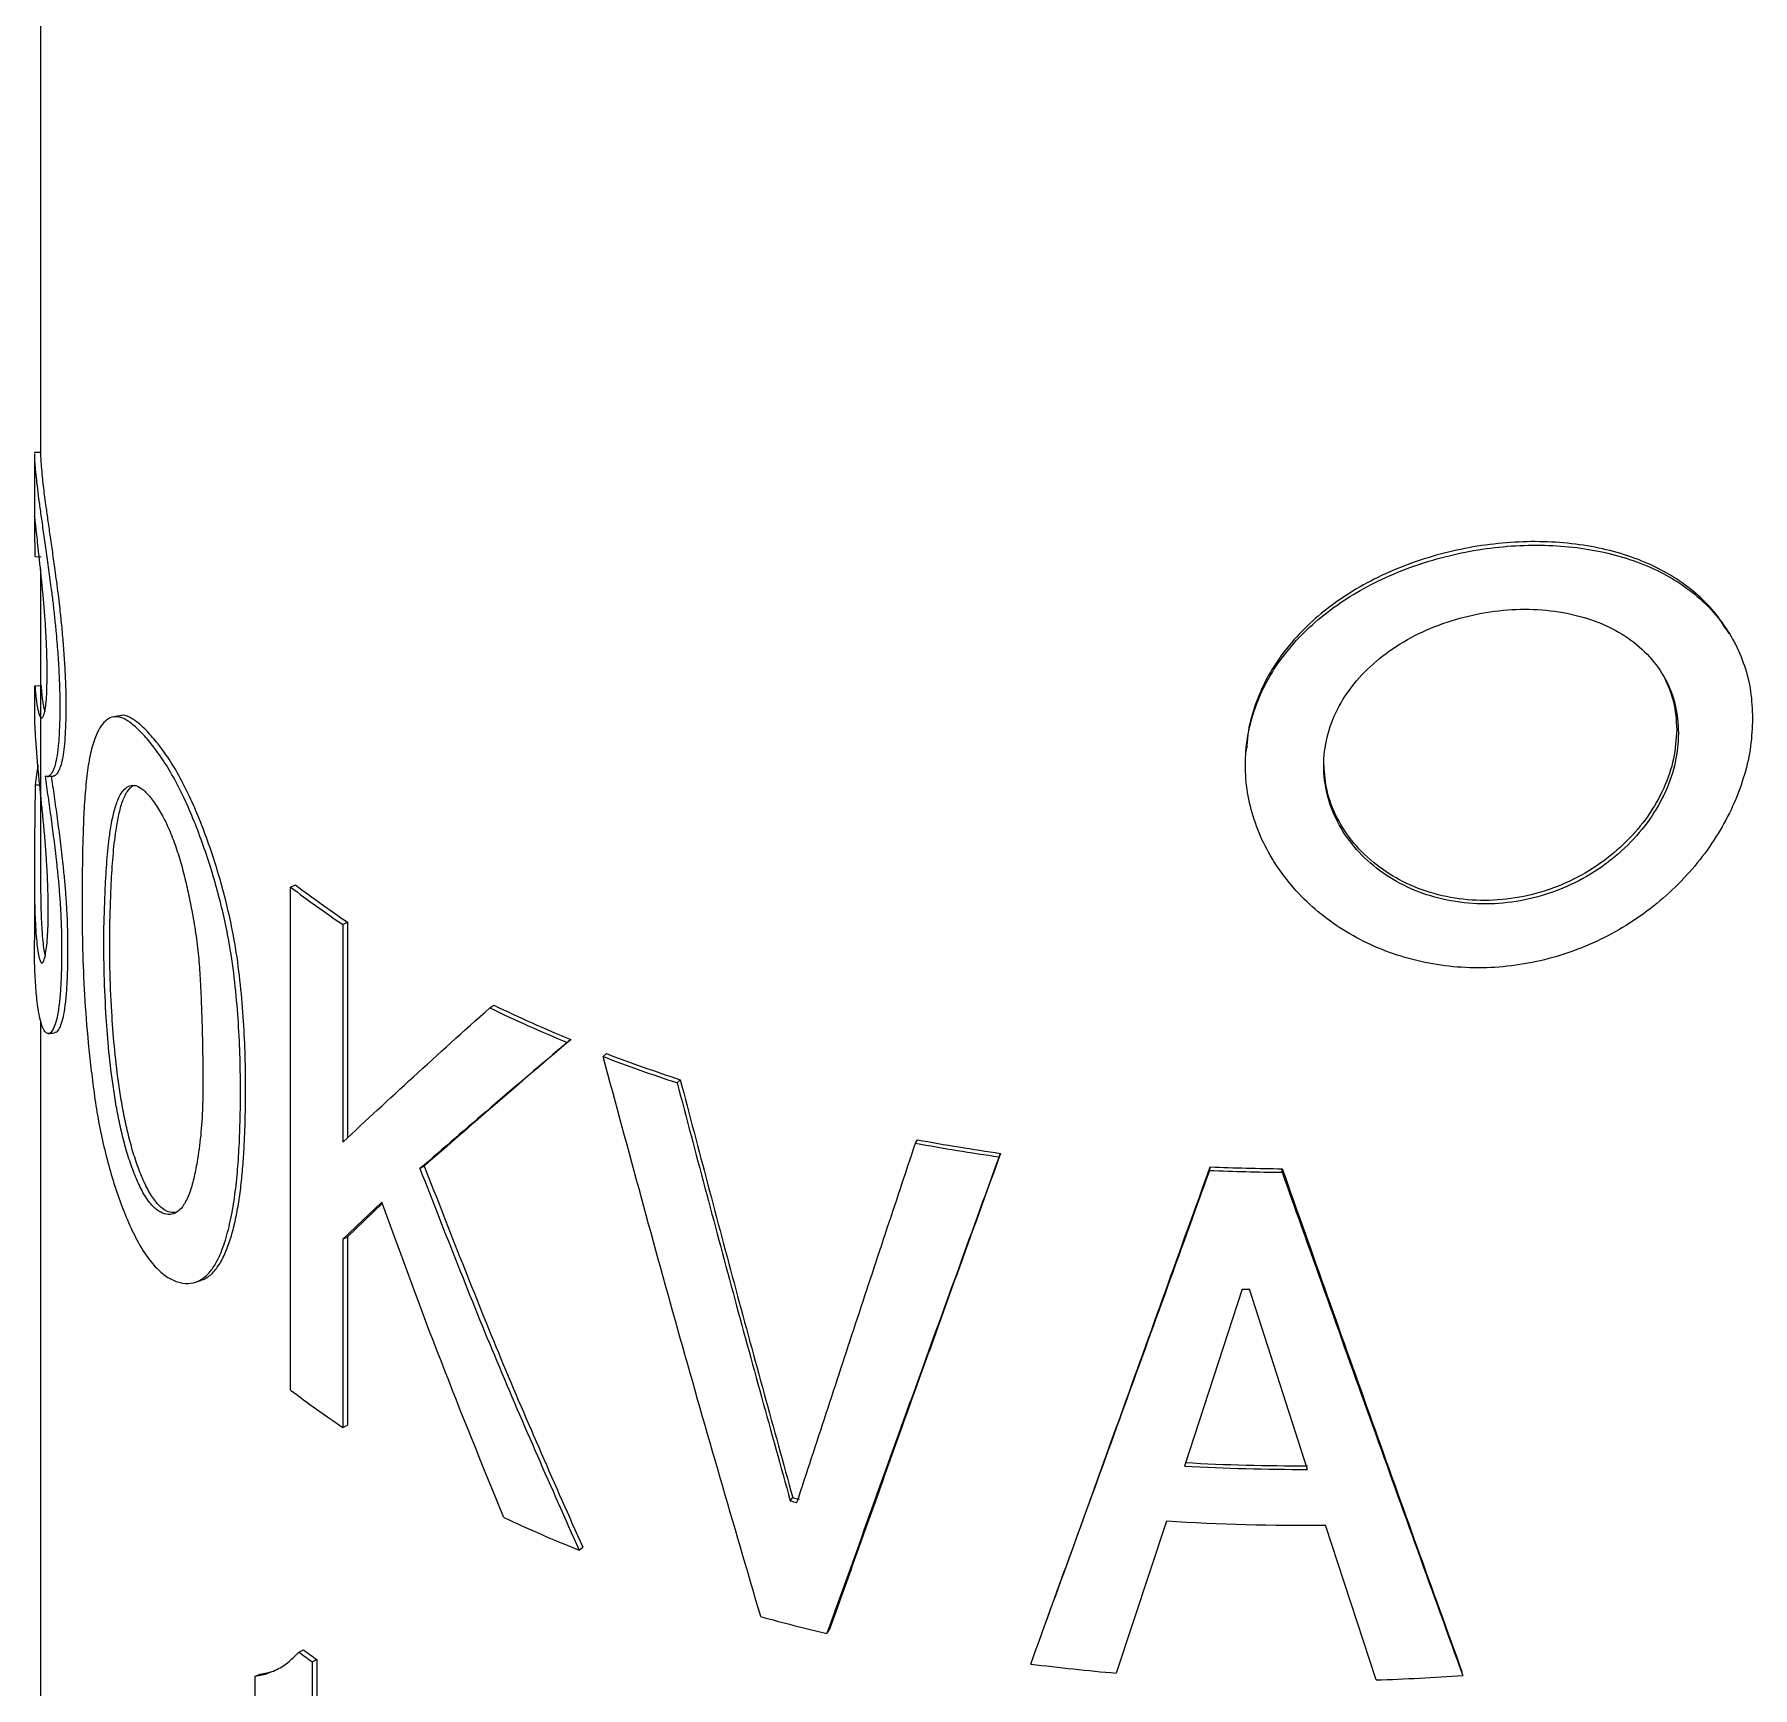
# Model space of a CAD drawing. Header units: millimetres. Extents: x 0 to 6631, y 0 to 4689.
# Drawn here: x 4342.1 to 4621, y 2903.4 to 3171.8 of the extents above; entities that cross this region are included whole.
import ezdxf

# ---------------------------------------------------------------- set-up
doc = ezdxf.new("R2010")
doc.units = ezdxf.units.MM
doc.header["$LTSCALE"] = 13
doc.layers.add('几何体', color=7, linetype='Continuous')

msp = doc.modelspace()

# ---------------------------------------------------------------- linework, layer by layer
at = {"layer": '几何体'}
for p, q in [((4343.1, 3400.75), (4343.1, 3103.66)), ((4342.13, 3103.86), (4342.1, 3103.74)), ((4342.1, 3103.64), (4342.1, 3092.88)), ((4342.19, 3087.01), (4343.19, 3086.99)), ((4343.1, 3084.95), (4343.1, 3035.86)), ((4342.2, 3066.04), (4343.2, 3066.05)), ((4342.2, 3059.83), (4342.2, 3066.04)), ((4342.67, 3053.13), (4342.23, 3049.96)), ((4342.23, 3049.96), (4343.23, 3049.94)), ((4342.1, 3035.82), (4342.1, 3024.75)), ((4383.69, 3033.34), (4384.49, 3033.69)), ((4383.69, 2951.69), (4383.69, 3033.34)), ((4392.18, 3027.27), (4392.94, 3027.65)), ((4392.18, 3027.27), (4392.18, 2991.94)), ((4392.94, 3027.65), (4392.94, 2992.64)), ((4416.04, 3013.73), (4416.68, 3014.17)), ((4343.1, 3011.69), (4343.1, 2816.82)), ((4428.59, 3008.13), (4429.17, 3008.6)), ((4434.41, 3005.83), (4434.96, 3006.31)), ((4446.42, 3001.57), (4446.92, 3002.07)), ((4485.1, 2991.77), (4485.41, 2992.32)), ((4498.66, 2989.55), (4498.9, 2990.11)), ((4404.68, 2987.63), (4405.38, 2988.05)), ((4532.86, 2987.35), (4532.94, 2987.93)), ((4544.6, 2987.04), (4544.62, 2987.62)), ((4398.49, 2982.18), (4392.18, 2976.18)), ((4398.57, 2981.96), (4392.94, 2976.56)), ((4392.18, 2976.18), (4392.94, 2976.56)), ((4392.18, 2976.18), (4392.18, 2945.62)), ((4392.94, 2976.56), (4392.94, 2946)), ((4538.14, 2968.07), (4528.76, 2939.32)), ((4548.71, 2938.8), (4539.31, 2968.04)), ((4392.18, 2945.62), (4392.94, 2946)), ((4464.79, 2933.68), (4465.19, 2934.21)), ((4525.84, 2930.42), (4517.68, 2905.72)), ((4559.87, 2904.61), (4551.65, 2929.74)), ((4430.51, 2925.7), (4431.09, 2926.17)), ((4470.74, 2912.17), (4471.11, 2912.7)), ((4385.01, 2909.15), (4385.8, 2909.5)), ((4387.19, 2907.55), (4387.97, 2907.91)), ((4387.19, 2907.55), (4387.19, 2866.48)), ((4387.97, 2907.91), (4387.97, 2866.84)), ((4573.92, 2905.36), (4573.79, 2905.93)), ((4377.93, 2905.23), (4378.76, 2905.55)), ((4377.93, 2900.69), (4377.93, 2905.23))]:
    msp.add_line(p, q, dxfattribs=at)
at = {"layer": '几何体', "flags": 128}
for points in [[(4617.2, 3074.48), (4617.02, 3074.78), (4616.83, 3075.07)], [(4538.78, 3055.92), (4538.76, 3055.63), (4538.74, 3055.34)], [(4368.29, 2969.22), (4368.72, 2969.35), (4369.14, 2969.49)]]:
    msp.add_lwpolyline(points, dxfattribs=at)
at = {"layer": '几何体'}
for centre, radius, start, end in [((4483.48, 3163.98), 164.39, 232.6281, 236.2664), ((4483.79, 3163.7), 163.59, 232.6281, 236.2664), ((4516.79, 3222.92), 232.2, 244.283, 247.6756), ((4516.94, 3222.35), 231.07, 244.283, 247.6756), ((4528.56, 3251.51), 262.46, 249.1058, 251.8759), ((4528.47, 3252.23), 263.74, 249.1058, 251.8759), ((4545.33, 3315.7), 328.88, 259.5017, 261.8849), ((4545.32, 3316.73), 330.49, 259.5017, 261.8849), ((4548.09, 3343.07), 356.05, 267.5484, 269.4382), ((4548.09, 3341.92), 354.32, 267.5484, 269.4382), ((4548.09, 3324.03), 356.1, 268.3988, 268.5878), ((4483.48, 3082.33), 164.39, 232.6281, 236.2664), ((4548.09, 3294.74), 355.94, 266.8867, 270.0999), ((4548.09, 3293.59), 354.21, 266.8867, 270.0999), ((4539.19, 3225.13), 300.79, 255.6786, 255.8901), ((4539.24, 3224.24), 299.33, 255.6786, 255.8901), ((4518.33, 3144.79), 236.04, 244.9259, 248.1573), ((4548.1, 3285.56), 355.83, 266.4139, 270.5727), ((4539.2, 3205.02), 300.75, 254.7269, 256.8418), ((4481.29, 3037.85), 160.73, 233.1989, 234.1624), ((4481.62, 3037.58), 159.95, 233.1989, 234.1624), ((4547.29, 3249.53), 345.08, 262.7622, 265.0778), ((4548.21, 3258.21), 353.79, 271.89, 274.1673)]:
    msp.add_arc(centre, radius, start, end, dxfattribs=at)
for points, knots in [([(4343.1, 3103.91), (4342.94, 3103.91), (4342.62, 3103.91), (4342.29, 3103.91), (4342.12, 3103.91)], [0, 0, 0, 0, 0.490664, 1, 1, 1, 1]), ([(4342.11, 3103.64), (4342.11, 3103.47), (4342.11, 3103.1), (4342.19, 3101.91), (4342.32, 3100.36), (4342.52, 3098.52), (4342.79, 3096.41), (4343.11, 3094.07), (4343.49, 3091.42), (4343.9, 3088.49), (4344.35, 3085.35), (4344.75, 3082.36), (4345.1, 3079.66), (4345.36, 3077.3), (4345.64, 3074.54), (4345.9, 3071.43), (4346.11, 3068.04), (4346.23, 3064.81), (4346.25, 3061.85), (4346.18, 3059.16), (4346.04, 3056.71), (4345.81, 3054.64), (4345.52, 3053.3), (4345.22, 3052.42), (4344.95, 3051.87), (4344.67, 3051.53), (4344.39, 3051.32), (4344.12, 3051.26), (4343.94, 3051.31), (4343.85, 3051.34)], [0, 0, 0, 0, 0.036018, 0.078012, 0.120023, 0.162047, 0.204063, 0.246077, 0.28808, 0.330069, 0.37215, 0.413944, 0.442032, 0.469882, 0.497739, 0.539567, 0.581383, 0.623185, 0.664989, 0.706799, 0.748618, 0.790423, 0.832264, 0.859984, 0.888121, 0.916084, 0.944172, 0.971563, 1, 1, 1, 1]), ([(4343.11, 3103.66), (4343.1, 3103.66), (4343.1, 3103.57), (4343.13, 3102.93), (4343.21, 3101.7), (4343.35, 3100.14), (4343.52, 3098.56), (4343.71, 3097.04), (4343.95, 3095.26), (4344.25, 3093.1), (4344.62, 3090.52), (4345.01, 3087.77), (4345.37, 3085.22), (4345.68, 3082.91), (4345.93, 3080.95), (4346.22, 3078.56), (4346.5, 3075.89), (4346.78, 3072.82), (4347, 3069.78), (4347.15, 3066.8), (4347.23, 3063.95), (4347.22, 3061.27), (4347.14, 3058.78), (4347, 3056.57), (4346.79, 3054.79), (4346.51, 3053.43), (4346.17, 3052.4), (4345.78, 3051.71), (4345.48, 3051.47), (4345.29, 3051.39), (4345.23, 3051.37), (4345.19, 3051.37), (4345.18, 3051.37)], [0, 0, 0, 0, 0.002338, 0.043626, 0.087785, 0.134416, 0.168069, 0.198555, 0.230756, 0.271885, 0.312405, 0.353109, 0.392413, 0.416493, 0.443516, 0.466907, 0.505202, 0.541584, 0.580441, 0.620319, 0.658609, 0.69891, 0.741026, 0.781825, 0.818315, 0.855828, 0.895039, 0.935681, 0.980729, 0.988232, 0.995677, 1, 1, 1, 1]), ([(4342.12, 3093.47), (4342.11, 3093.34), (4342.1, 3093.08), (4342.11, 3092.31), (4342.12, 3091.4), (4342.13, 3090.46), (4342.15, 3089.41), (4342.17, 3088.25), (4342.19, 3087.42), (4342.19, 3087.01)], [0, 0, 0, 0, 0.166795, 0.333475, 0.466984, 0.600364, 0.733399, 0.864491, 1, 1, 1, 1]), ([(4342.2, 3066.04), (4342.22, 3065.67), (4342.27, 3064.96), (4342.37, 3063.98), (4342.49, 3063.12), (4342.63, 3062.32), (4342.8, 3061.62), (4343.01, 3061.06), (4343.25, 3060.75), (4343.49, 3060.86), (4343.72, 3061.38), (4343.91, 3062.34), (4344.06, 3063.75), (4344.15, 3065.51), (4344.18, 3067.59), (4344.17, 3069.85), (4344.11, 3072.28), (4343.98, 3074.88), (4343.8, 3077.58), (4343.57, 3080.27), (4343.32, 3082.84), (4343.07, 3085.23), (4342.84, 3087.46), (4342.63, 3089.35), (4342.45, 3090.98), (4342.31, 3092.17), (4342.21, 3093.06), (4342.15, 3093.56), (4342.14, 3093.51), (4342.14, 3093.49)], [0, 0, 0, 0, 0.032103, 0.062948, 0.095947, 0.126333, 0.157854, 0.197287, 0.236689, 0.276059, 0.315393, 0.354694, 0.393957, 0.433223, 0.472471, 0.511737, 0.550985, 0.59025, 0.629505, 0.668824, 0.70818, 0.747583, 0.786998, 0.826434, 0.865867, 0.90531, 0.944744, 0.984132, 1, 1, 1, 1]), ([(4620.97, 3060.73), (4620.9, 3062.2), (4620.77, 3065.15), (4619.73, 3069.31), (4618.08, 3073.2), (4615.78, 3076.74), (4612.89, 3079.89), (4609.43, 3082.61), (4605.47, 3084.87), (4601.06, 3086.64), (4596.27, 3087.92), (4591.19, 3088.69), (4585.9, 3088.95), (4580.48, 3088.7), (4575.05, 3087.95), (4569.68, 3086.71), (4564.49, 3085), (4559.57, 3082.83), (4554.99, 3080.23), (4550.86, 3077.23), (4547.23, 3073.86), (4544.17, 3070.16), (4541.73, 3066.18), (4539.96, 3061.98), (4538.89, 3057.62), (4538.53, 3053.17), (4538.89, 3048.7), (4539.96, 3044.28), (4541.73, 3040.01), (4544.17, 3035.96), (4547.23, 3032.22), (4550.86, 3028.86), (4554.99, 3025.97), (4559.57, 3023.6), (4564.49, 3021.81), (4569.68, 3020.65), (4575.05, 3020.14), (4580.48, 3020.31), (4585.9, 3021.14), (4591.19, 3022.62), (4596.27, 3024.73), (4601.06, 3027.41), (4605.47, 3030.6), (4609.43, 3034.24), (4612.89, 3038.25), (4615.78, 3042.54), (4618.08, 3047.02), (4619.73, 3051.61), (4620.77, 3056.22), (4620.9, 3059.23), (4620.97, 3060.73)], [0, 0, 0, 0, 0.020783, 0.041568, 0.062363, 0.083167, 0.103979, 0.124807, 0.145648, 0.166499, 0.187364, 0.208238, 0.229116, 0.25, 0.270884, 0.291762, 0.312636, 0.333501, 0.354352, 0.375193, 0.39602, 0.416833, 0.437637, 0.45843, 0.479215, 0.5, 0.520783, 0.541568, 0.562363, 0.583167, 0.603979, 0.624807, 0.645648, 0.666499, 0.687364, 0.708238, 0.729116, 0.75, 0.770884, 0.791762, 0.812636, 0.833501, 0.854352, 0.875193, 0.89602, 0.916833, 0.937637, 0.95843, 0.979215, 1, 1, 1, 1]), ([(4616.76, 3075.03), (4616.31, 3075.77), (4615.14, 3077.71), (4612.56, 3080.43), (4609.14, 3083.16), (4605.19, 3085.42), (4600.8, 3087.2), (4596.04, 3088.48), (4590.98, 3089.25), (4585.71, 3089.52), (4580.33, 3089.27), (4574.92, 3088.53), (4569.58, 3087.29), (4564.41, 3085.58), (4559.51, 3083.41), (4554.96, 3080.81), (4550.84, 3077.8), (4547.23, 3074.43), (4544.19, 3070.73), (4541.76, 3066.76), (4540.03, 3062.56), (4539.04, 3058.92), (4538.91, 3056.67), (4538.87, 3055.91)], [0, 0, 0, 0, 0.030761, 0.080433, 0.130114, 0.179792, 0.229464, 0.279144, 0.328821, 0.378493, 0.428172, 0.477849, 0.527521, 0.5772, 0.626878, 0.67655, 0.72623, 0.775908, 0.82558, 0.875261, 0.924938, 0.97461, 1, 1, 1, 1]), ([(4608.95, 3058.35), (4608.84, 3059.88), (4608.64, 3062.96), (4606.97, 3067.15), (4604.38, 3070.85), (4600.84, 3073.91), (4596.52, 3076.25), (4591.56, 3077.81), (4586.14, 3078.54), (4580.48, 3078.43), (4574.8, 3077.49), (4569.31, 3075.76), (4564.24, 3073.29), (4559.79, 3070.14), (4556.13, 3066.42), (4553.41, 3062.24), (4551.74, 3057.73), (4551.17, 3053.05), (4551.74, 3048.39), (4553.41, 3043.92), (4556.13, 3039.83), (4559.79, 3036.3), (4564.24, 3033.5), (4569.31, 3031.55), (4574.8, 3030.56), (4580.48, 3030.58), (4586.14, 3031.6), (4591.56, 3033.6), (4596.52, 3036.47), (4600.84, 3040.08), (4604.38, 3044.26), (4606.97, 3048.84), (4608.64, 3053.62), (4608.84, 3056.77), (4608.95, 3058.35)], [0, 0, 0, 0, 0.031176, 0.062363, 0.093571, 0.124806, 0.156071, 0.187363, 0.218676, 0.25, 0.281324, 0.312637, 0.343929, 0.375194, 0.406429, 0.437637, 0.468824, 0.5, 0.531176, 0.562363, 0.593571, 0.624806, 0.656071, 0.687363, 0.718676, 0.75, 0.781324, 0.812637, 0.843929, 0.875194, 0.906429, 0.937637, 0.968824, 1, 1, 1, 1]), ([(4343.2, 3066.05), (4343.22, 3065.76), (4343.25, 3065.29), (4343.31, 3064.67), (4343.36, 3064.17), (4343.42, 3063.68), (4343.49, 3063.21), (4343.56, 3062.79), (4343.65, 3062.27), (4343.74, 3062.04), (4343.8, 3061.88)], [0, 0, 0, 0, 0.163941, 0.269857, 0.371927, 0.481029, 0.597112, 0.701052, 0.794724, 1, 1, 1, 1]), ([(4606.6, 3067.43), (4607.19, 3066.13), (4608.39, 3063.46), (4608.56, 3060.44), (4608.65, 3058.9)], [0, 0, 0, 0, 0.4881739, 1, 1, 1, 1]), ([(4342.23, 3049.96), (4342.22, 3049.21), (4342.21, 3047.74), (4342.18, 3045.5), (4342.15, 3043.23), (4342.13, 3040.92), (4342.11, 3038.42), (4342.1, 3035.74), (4342.11, 3032.95), (4342.15, 3030.29), (4342.23, 3027.9), (4342.35, 3025.83), (4342.52, 3024.03), (4342.72, 3022.58), (4342.96, 3021.5), (4343.22, 3020.99), (4343.48, 3020.99), (4343.72, 3021.55), (4343.94, 3022.52), (4344.13, 3023.82), (4344.26, 3025.53), (4344.34, 3027.54), (4344.36, 3029.81), (4344.33, 3032.28), (4344.23, 3034.94), (4344.09, 3037.74), (4343.87, 3040.62), (4343.62, 3043.48), (4343.35, 3046.22), (4343.09, 3048.8), (4342.87, 3050.96), (4342.7, 3052.77), (4342.57, 3054.26), (4342.45, 3055.72), (4342.35, 3057.12), (4342.26, 3058.49), (4342.22, 3059.37), (4342.2, 3059.83)], [0, 0, 0, 0, 0.025384, 0.049892, 0.074743, 0.099881, 0.124877, 0.15612, 0.187375, 0.218641, 0.249941, 0.281241, 0.312565, 0.343879, 0.375181, 0.406442, 0.437703, 0.468927, 0.50015, 0.53135, 0.562532, 0.593699, 0.624869, 0.656046, 0.687216, 0.718395, 0.749591, 0.780806, 0.812067, 0.843351, 0.874665, 0.895272, 0.916458, 0.937324, 0.958239, 0.978707, 1, 1, 1, 1]), ([(4349.89, 3037.03), (4349.91, 3038.49), (4349.97, 3041.43), (4350.13, 3045.64), (4350.41, 3049.61), (4350.82, 3053.21), (4351.45, 3056.25), (4352.24, 3058.43), (4353.15, 3059.89), (4354.12, 3060.74), (4355.25, 3061.13), (4356.57, 3060.83), (4358.08, 3059.81), (4359.73, 3058.2), (4361.48, 3056.13), (4363.3, 3053.58), (4365.12, 3050.44), (4366.86, 3046.9), (4368.45, 3043.07), (4369.88, 3039.12), (4371.17, 3035.11), (4372.27, 3031.1), (4373.2, 3027.11), (4374.08, 3022.43), (4374.77, 3017.11), (4375.25, 3011.25), (4375.51, 3005.53), (4375.58, 2999.99), (4375.5, 2994.87), (4375.31, 2990.17), (4374.97, 2985.93), (4374.48, 2981.88), (4373.73, 2978.13), (4372.75, 2974.71), (4371.55, 2972.09), (4370.17, 2970.29), (4368.72, 2969.26), (4367.09, 2968.88), (4365.34, 2969.15), (4363.54, 2970.01), (4361.72, 2971.58), (4359.95, 2973.87), (4358.31, 2976.78), (4356.81, 2980.15), (4355.47, 2983.79), (4354.27, 2987.63), (4353.25, 2991.66), (4352.39, 2995.79), (4351.78, 2999.92), (4351.27, 3003.99), (4350.7, 3009.35), (4350.19, 3015.9), (4349.9, 3023.32), (4349.83, 3030.32), (4349.87, 3034.8), (4349.89, 3037.03)], [0, 0, 0, 0, 0.020755, 0.041665, 0.062432, 0.083376, 0.104, 0.124875, 0.140505, 0.156142, 0.171785, 0.187434, 0.203091, 0.218762, 0.234434, 0.250098, 0.265752, 0.281399, 0.297037, 0.312673, 0.328302, 0.343924, 0.359541, 0.375152, 0.399945, 0.425076, 0.450036, 0.474973, 0.50001, 0.52097, 0.541557, 0.562444, 0.583192, 0.604017, 0.624884, 0.640509, 0.656136, 0.67178, 0.687434, 0.703072, 0.718757, 0.734423, 0.750083, 0.76574, 0.781402, 0.797043, 0.81269, 0.828312, 0.843927, 0.859546, 0.875162, 0.90637, 0.93757, 0.968996, 1, 1, 1, 1]), ([(4355.82, 3061.17), (4355.66, 3061.13), (4355.35, 3061.06), (4355.03, 3060.99), (4354.87, 3060.96)], [0, 0, 0, 0, 0.499996, 1, 1, 1, 1]), ([(4369.13, 2969.55), (4369.27, 2969.58), (4369.96, 2969.72), (4371.03, 2970.62), (4372.27, 2972.2), (4373.28, 2974.28), (4374.1, 2976.69), (4374.77, 2979.35), (4375.3, 2982.2), (4375.69, 2985.23), (4375.99, 2988.35), (4376.19, 2991.59), (4376.34, 2995.57), (4376.42, 3000.31), (4376.35, 3005.85), (4376.08, 3011.56), (4375.61, 3017.42), (4374.93, 3022.73), (4374.05, 3027.42), (4373.13, 3031.4), (4372.03, 3035.41), (4370.75, 3039.41), (4369.32, 3043.35), (4367.74, 3047.17), (4366.01, 3050.7), (4364.2, 3053.84), (4362.38, 3056.38), (4360.64, 3058.44), (4359, 3060.04), (4357.51, 3061.02), (4356.46, 3061.34), (4355.96, 3061.15), (4355.84, 3061.1)], [0, 0, 0, 0, 0.008485, 0.040111, 0.071754, 0.103401, 0.135051, 0.16671, 0.198368, 0.230028, 0.261689, 0.293351, 0.325014, 0.3758, 0.426386, 0.477016, 0.527991, 0.578272, 0.609923, 0.641576, 0.673225, 0.704873, 0.736517, 0.768145, 0.799766, 0.831382, 0.863003, 0.894641, 0.92628, 0.957903, 0.98953, 1, 1, 1, 1]), ([(4608.65, 3058.9), (4608.55, 3057.32), (4608.34, 3054.17), (4606.69, 3049.39), (4604.1, 3044.82), (4600.59, 3040.64), (4596.28, 3037.03), (4591.35, 3034.16), (4585.96, 3032.17), (4580.33, 3031.15), (4574.67, 3031.13), (4569.21, 3032.13), (4564.16, 3034.08), (4559.73, 3036.88), (4556.09, 3040.41), (4553.4, 3044.5), (4551.72, 3048.8), (4551.51, 3051.73), (4551.41, 3053.1)], [0, 0, 0, 0, 0.0629505, 0.1259011, 0.1888516, 0.2518019, 0.3147518, 0.3777013, 0.4406502, 0.5035989, 0.5665476, 0.6294965, 0.692446, 0.7553959, 0.8183462, 0.8812967, 0.9442473, 1, 1, 1, 1]), ([(4343.85, 3051.34), (4343.93, 3050.79), (4344.08, 3049.68), (4344.32, 3047.98), (4344.57, 3046.23), (4344.9, 3043.82), (4345.3, 3040.71), (4345.69, 3037.32), (4346, 3034.37), (4346.21, 3031.87), (4346.39, 3029.05), (4346.51, 3025.95), (4346.54, 3022.74), (4346.5, 3019.75), (4346.38, 3016.96), (4346.17, 3014.53), (4345.88, 3012.5), (4345.5, 3011), (4345.06, 3010.02), (4344.6, 3009.56), (4344.13, 3009.54), (4343.68, 3009.98), (4343.27, 3010.93), (4342.9, 3012.38), (4342.63, 3014.04), (4342.44, 3015.76), (4342.31, 3017.38), (4342.19, 3019.45), (4342.12, 3021.84), (4342.11, 3023.84), (4342.11, 3024.75)], [0, 0, 0, 0, 0.021012, 0.042019, 0.063018, 0.08401, 0.125943, 0.167846, 0.195868, 0.223121, 0.251592, 0.293426, 0.33526, 0.377104, 0.418951, 0.460796, 0.502652, 0.544527, 0.586444, 0.628383, 0.670355, 0.712413, 0.75435, 0.796374, 0.838407, 0.86657, 0.894495, 0.922511, 0.964533, 1, 1, 1, 1]), ([(4344.19, 3051.29), (4344.36, 3051.3), (4344.68, 3051.33), (4345.01, 3051.36), (4345.17, 3051.37)], [0, 0, 0, 0, 0.499993, 1, 1, 1, 1]), ([(4344.84, 3051.41), (4344.92, 3050.86), (4345.07, 3049.76), (4345.31, 3048.07), (4345.56, 3046.32), (4345.89, 3043.91), (4346.29, 3040.81), (4346.68, 3037.42), (4346.98, 3034.48), (4347.19, 3031.98), (4347.37, 3029.16), (4347.49, 3026.06), (4347.52, 3022.85), (4347.47, 3019.86), (4347.36, 3017.07), (4347.15, 3014.65), (4346.86, 3012.61), (4346.48, 3011.11), (4346.05, 3010.14), (4345.66, 3009.69), (4345.44, 3009.71), (4345.36, 3009.71)], [0, 0, 0, 0, 0.0323372, 0.0646394, 0.0969267, 0.1292756, 0.1938361, 0.2583963, 0.3016637, 0.3436978, 0.38761, 0.4521601, 0.5167451, 0.5813433, 0.645932, 0.7105027, 0.7750479, 0.8395725, 0.9041581, 0.9687305, 1, 1, 1, 1]), ([(4353.6, 3033.1), (4353.52, 3031.01), (4353.36, 3026.84), (4353.38, 3020.11), (4353.65, 3013.57), (4354.1, 3007.36), (4354.65, 3002.51), (4355.26, 2998.54), (4355.81, 2995.53), (4356.49, 2992.52), (4357.32, 2989.58), (4358.29, 2986.79), (4359.41, 2984.26), (4360.66, 2982.2), (4361.97, 2980.83), (4363.24, 2980.19), (4364.42, 2980.14), (4365.47, 2980.65), (4366.45, 2981.78), (4367.31, 2983.56), (4367.99, 2985.99), (4368.62, 2989.11), (4369.14, 2992.97), (4369.42, 2997.34), (4369.47, 3001.66), (4369.42, 3005.73), (4369.36, 3009.81), (4369.22, 3013.92), (4369.06, 3017.86), (4368.81, 3021.67), (4368.37, 3025.38), (4367.79, 3028.89), (4367.15, 3032.13), (4366.47, 3035.08), (4365.67, 3038.05), (4364.7, 3040.97), (4363.55, 3043.73), (4362.26, 3046.09), (4360.95, 3047.99), (4359.68, 3049.3), (4358.53, 3049.93), (4357.54, 3049.87), (4356.72, 3049.28), (4355.94, 3048.26), (4355.27, 3046.61), (4354.73, 3044.36), (4354.24, 3041.4), (4353.85, 3037.66), (4353.69, 3034.62), (4353.6, 3033.1)], [0, 0, 0, 0, 0.041633, 0.083286, 0.124896, 0.156126, 0.18735, 0.202976, 0.218605, 0.234242, 0.24988, 0.265532, 0.281184, 0.296833, 0.312478, 0.328135, 0.343787, 0.359424, 0.375055, 0.395647, 0.416501, 0.437529, 0.468757, 0.499981, 0.524651, 0.550496, 0.575203, 0.599807, 0.624914, 0.645796, 0.666533, 0.687377, 0.703003, 0.718631, 0.734263, 0.74989, 0.76552, 0.781165, 0.796828, 0.812479, 0.828132, 0.843775, 0.859417, 0.875054, 0.895886, 0.916524, 0.937539, 0.968768, 1, 1, 1, 1]), ([(4354.55, 3033.29), (4354.63, 3034.81), (4354.8, 3037.85), (4355.18, 3041.6), (4355.67, 3044.56), (4356.21, 3046.81), (4356.81, 3048.32), (4357.42, 3049.19), (4357.81, 3049.62), (4358.07, 3049.76), (4358.14, 3049.8)], [0, 0, 0, 0, 0.2086943, 0.4173383, 0.5577096, 0.6955265, 0.8345655, 0.9035548, 0.9744552, 1, 1, 1, 1]), ([(4343.11, 3035.86), (4343.11, 3035.57), (4343.1, 3034.41), (4343.12, 3032.76), (4343.14, 3030.97), (4343.18, 3029.52), (4343.23, 3027.96), (4343.33, 3026.25), (4343.46, 3024.58), (4343.64, 3023.12), (4343.77, 3022.46), (4343.84, 3022.14)], [0, 0, 0, 0, 0.047611, 0.186764, 0.276037, 0.358549, 0.453345, 0.580756, 0.729548, 0.870583, 1, 1, 1, 1]), ([(4364.98, 2980.51), (4364.69, 2980.49), (4364.03, 2980.47), (4362.87, 2981.09), (4361.57, 2982.44), (4360.33, 2984.49), (4359.21, 2987.01), (4358.25, 2989.8), (4357.42, 2992.73), (4356.75, 2995.73), (4356.19, 2998.74), (4355.59, 3002.71), (4355.05, 3007.56), (4354.59, 3013.76), (4354.33, 3020.3), (4354.31, 3027.03), (4354.47, 3031.2), (4354.55, 3033.29)], [0, 0, 0, 0, 0.033561, 0.079541, 0.125462, 0.1714, 0.217374, 0.263383, 0.309391, 0.355425, 0.401462, 0.447509, 0.539555, 0.631645, 0.75436, 0.877212, 1, 1, 1, 1]), ([(4344.38, 3009.57), (4344.54, 3009.59), (4344.87, 3009.61), (4345.2, 3009.64), (4345.36, 3009.66)], [0, 0, 0, 0, 0.500003, 1, 1, 1, 1]), ([(4506.22, 2913.82), (4510.27, 2925.02), (4519.11, 2949.44), (4528.08, 2974.42), (4532.94, 2987.93)], [0, 0, 0, 0, 0.458821, 1, 1, 1, 1]), ([(4377.93, 2905.23), (4378.3, 2905.28), (4379.06, 2905.4), (4380.14, 2905.74), (4381.22, 2906.17), (4382.23, 2906.73), (4383.22, 2907.41), (4384.15, 2908.2), (4384.72, 2908.84), (4385.01, 2909.15)], [0, 0, 0, 0, 0.140916, 0.289637, 0.425743, 0.575396, 0.712663, 0.858632, 1, 1, 1, 1]), ([(4378.76, 2905.55), (4379.13, 2905.61), (4379.88, 2905.74), (4380.79, 2906.01), (4381.32, 2906.24), (4381.49, 2906.31)], [0, 0, 0, 0, 0.394019, 0.809963, 1, 1, 1, 1])]:
    msp.add_open_spline(points, degree=3, knots=knots, dxfattribs=at)
for points in [[(4392.18, 2991.94), (4395.92, 2995.43), (4403.39, 3002.41), (4411.82, 3009.96), (4416.04, 3013.73)], [(4428.59, 3008.13), (4424.42, 3004.59), (4416.07, 2997.49), (4408.48, 2990.92), (4404.68, 2987.63)], [(4429.17, 3008.6), (4425.02, 3005.05), (4416.71, 2997.94), (4409.16, 2991.34), (4405.38, 2988.05)], [(4459.98, 2914.89), (4455.59, 2929.92), (4446.81, 2959.97), (4438.54, 2990.54), (4434.41, 3005.83)], [(4446.42, 3001.57), (4449.43, 2990.19), (4455.43, 2967.43), (4461.67, 2944.93), (4464.79, 2933.68)], [(4446.92, 3002.07), (4449.91, 2990.69), (4455.88, 2967.94), (4462.09, 2945.45), (4465.19, 2934.21)], [(4465.86, 2933.41), (4469.02, 2943.07), (4475.35, 2962.38), (4481.85, 2981.97), (4485.1, 2991.77)], [(4498.66, 2989.55), (4493.93, 2976.51), (4484.46, 2950.43), (4475.31, 2924.92), (4470.74, 2912.17)], [(4498.9, 2990.11), (4494.19, 2977.06), (4484.77, 2950.98), (4475.67, 2925.46), (4471.11, 2912.7)], [(4404.68, 2987.63), (4408.77, 2977.16), (4416.95, 2956.21), (4425.99, 2935.87), (4430.51, 2925.7)], [(4405.38, 2988.05), (4409.45, 2977.59), (4417.59, 2956.66), (4426.59, 2936.33), (4431.09, 2926.17)], [(4503.81, 2907.2), (4508.62, 2920.41), (4518.22, 2946.83), (4527.98, 2973.85), (4532.86, 2987.35)], [(4544.6, 2987.04), (4549.5, 2973.28), (4559.3, 2945.75), (4569.04, 2918.82), (4573.92, 2905.36)], [(4544.62, 2987.62), (4549.49, 2973.86), (4559.25, 2946.32), (4568.94, 2919.39), (4573.79, 2905.93)], [(4418.3, 2931), (4414.85, 2939.43), (4407.95, 2956.31), (4401.64, 2973.56), (4398.49, 2982.18)]]:
    msp.add_open_spline(points, degree=3, dxfattribs=at)

doc.saveas('drawing.dxf')
